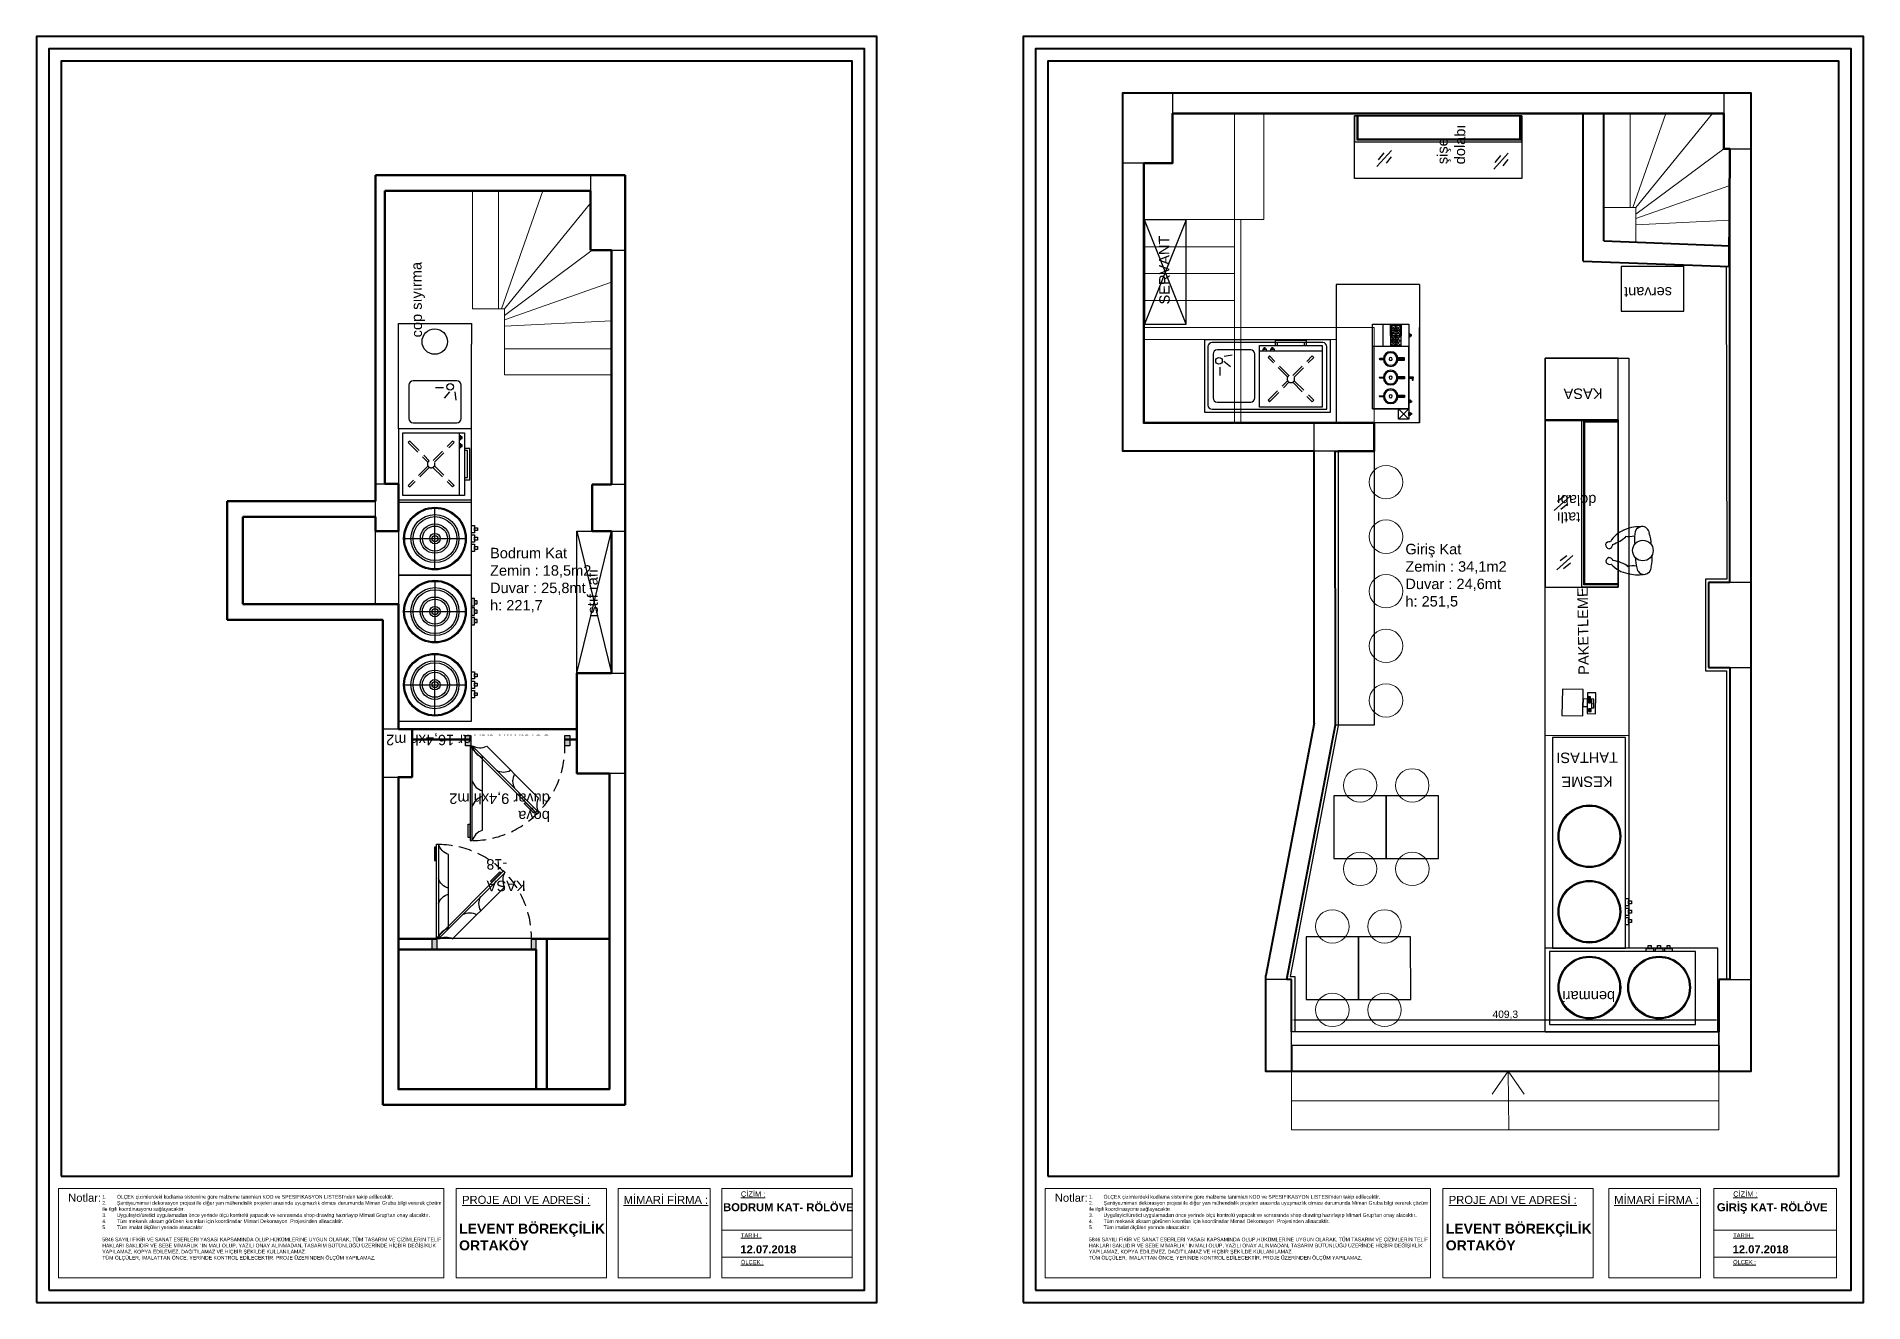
# Model space of a CAD drawing. Header units: millimetres. Extents: x 74 to 2779, y 81 to 1294.
# Drawn here: x 74 to 1824, y 81 to 1294 of the extents above; entities that cross this region are included whole.
import ezdxf

# ---------------------------------------------------------------- set-up
doc = ezdxf.new("R2010")
doc.units = ezdxf.units.MM
doc.set_wipeout_variables(frame=1)
doc.linetypes.add('DASHED', pattern=[19.05, 12.7, -6.35])
for name, color, linetype, lineweight in [('duvar süleyman', 150, 'Continuous', 18), ('Sebe - ANTET', 143, 'Continuous', 5), ('Sebe - Dograma', 4, 'Continuous', 30), ('Sebe - Duvar', 5, 'Continuous', 50), ('Sebe - Merdiven', 6, 'Continuous', 18), ('Sebe - Mermer', 21, 'Continuous', 20), ('Sebe - Mobilya', 11, 'Continuous', 25), ('Sebe - Mobilya Alçak', 41, 'Continuous', 20)]:
    doc.layers.add(name, color=color, linetype=linetype, lineweight=lineweight)
for name, color, linetype in [('Kıtc-002 Çizgi', 7, 'Continuous'), ('Kıtc-034 Soğuk Oda', 1, 'Continuous'), ('S2000-002 Çizgi', 7, 'Continuous'), ('Sebe - Kolon', 143, 'Continuous'), ('SKTÜRK_ Çizgi', 7, 'Continuous')]:
    doc.layers.add(name, color=color, linetype=linetype)
doc.styles.get("Standard").update_dxf_attribs({"font": 'arial.ttf'})
doc.dimstyles.new('ISO-25', dxfattribs={"dimtxt": 7, "dimasz": 2.5, "dimexe": 1.25, "dimexo": 0.625, "dimtad": 1, "dimtxsty": 'Standard', "dimcen": 2.5, "dimadec": 0, "dimazin": 0, "dimtfac": 1, "dimtmove": 0, "dimatfit": 3, "dimfxl": 0, "dimarcsym": 0})

# ---------------------------------------------------------------- blocks, each defined once
blk = doc.blocks.new('A$C310D7C9B')
at = {"layer": 'Kıtc-034 Soğuk Oda', "color": 4}
blk.add_line((99.8, 98.6), (99.8, 28.6), dxfattribs=at)
for points in [[(150.1, 46.1), (149.1, 45.1), (140.1, 54.1), (141.2, 55.1)], [(87.9, 21.6), (86.5, 21.6), (86.5, 34.3), (87.9, 34.3)]]:
    blk.add_lwpolyline(points, close=True, dxfattribs=at)
for centre, radius, start, end in [((103.7, 79.8), 14, 196.3255, 253.6367), ((120.2, 98.3), 14, 241.3255, 298.6367), ((143, 75.5), 14, 151.3636, 208.6748), ((103.7, 47.4), 14, 106.3636, 163.6748), ((166.7, 52.8), 14.6, 153.3512, 209.3621), ((104.4, 14.6), 14.6, 108.3512, 164.3621)]:
    blk.add_arc(centre, radius, start, end, dxfattribs=at)
at = {"color": 4}
blk.add_wipeout([(88.9, 109.3), (178.9, 109.3), (178.9, 119.3), (88.9, 119.3)], dxfattribs=at).dxf.layer = 'Kıtc-034 Soğuk Oda'
at = {"layer": 'Kıtc-002 Çizgi', "color": 4, "linetype": 'DASHED'}
blk.add_arc((89.5, 108.1), 89.5, 270.9343, 0.7838, dxfattribs=at)
at = {"layer": 'Kıtc-034 Soğuk Oda', "color": 4}
blk.add_line((104.1, 109), (153.7, 59.4), dxfattribs=at)
for points in [[(88.3, 18.6), (90.3, 18.6), (90.3, 108.6), (88.3, 108.6)], [(152.6, 44.2), (154, 45.6), (90.3, 109.3), (88.9, 107.9)]]:
    blk.add_lwpolyline(points, close=True, dxfattribs=at)
for centre, start, end in [((97.5, 122.1), 240.6382, 296.649), ((104.4, 112.5), 195.6382, 251.649)]:
    blk.add_arc(centre, 14.6, start, end, dxfattribs=at)
blk = doc.blocks.new('A$C7695065F')
at = {"xscale": -1, "rotation": 270}
blk.add_blockref('A$C310D7C9B', (0, 0), dxfattribs=at)
h = blk.add_hatch(color=4)
h.dxf.hatch_style = 1
h.paths.add_polyline_path([(119.3, 178.9), (119.3, 183.9), (109.3, 183.9), (109.3, 178.9)])
h.paths.add_polyline_path([(109.3, 88.9), (109.3, 83.9), (119.3, 83.9), (119.3, 88.9)])
at = {"color": 4}
for points in [[(109.3, 178.9), (119.3, 178.9), (119.3, 183.9), (109.3, 183.9)], [(119.3, 88.9), (109.3, 88.9), (109.3, 83.9), (119.3, 83.9)]]:
    blk.add_lwpolyline(points, close=True, dxfattribs=at)
blk = doc.blocks.new('*D3')
at = {"layer": 'Defpoints', "color": 0}
for p in [(1276.3, 351.8), (1276.3, 340.6), (1685.6, 340.6)]:
    blk.add_point(p, dxfattribs=at)
at = {"layer": 'Sebe - Duvar', "color": 0, "lineweight": -2}
for p, q in [((1276.3, 341.2), (1276.3, 353.1)), ((1683.1, 351.8), (1278.8, 351.8)), ((1685.6, 341.2), (1685.6, 353.1))]:
    blk.add_line(p, q, dxfattribs=at)
at = {"layer": 'Sebe - Duvar', "color": 0}
for points in [[(1278.8, 352.3), (1278.8, 351.4), (1276.3, 351.8)], [(1683.1, 352.3), (1683.1, 351.4), (1685.6, 351.8)]]:
    blk.add_solid(points, dxfattribs=at)
at = {"layer": 'Sebe - Duvar', "color": 0, "insert": (1481, 356.7), "char_height": 7, "attachment_point": 5}
blk.add_mtext('409,3', dxfattribs=at)
blk = doc.blocks.new('ldnlqwnqn')
for centre, radius in [((926.8, -15.3), 30), ((926.8, -15.3), 29), ((926.8, -82.1), 30), ((926.8, -82.1), 29)]:
    blk.add_circle(centre, radius)
at = {"layer": 'SKTÜRK_ Çizgi'}
for points in [[(892.2, 19.7), (892.2, -120.3), (962.2, -120.3), (962.2, 19.7)], [(889.4, -4.9), (889.4, -7.7), (886.6, -7.7), (886.6, -4.9)], [(889.4, -13.9), (889.4, -16.7), (886.6, -16.7), (886.6, -13.9)], [(892.2, -2.8), (892.2, -9.8), (889.4, -9.8), (889.4, -2.8)], [(892.2, -11.8), (892.2, -18.8), (889.4, -18.8), (889.4, -11.8)], [(889.4, -22.9), (889.4, -25.7), (886.6, -25.7), (886.6, -22.9)], [(892.2, -20.8), (892.2, -27.8), (889.4, -27.8), (889.4, -20.8)]]:
    blk.add_lwpolyline(points, close=True, dxfattribs=at)
blk = doc.blocks.new('m2_pp03p')
blk.add_circle((0, 0), 9.87)
for centre, radius, start, end in [((-6.8, 32), 4.59, 122.8432, 192.8611), ((-8.6, 31.9), 4.04, 16.0579, 100.2448), ((7.6, 31.3), 4.04, 82.8603, 167.0472), ((5.8, 31.4), 4.59, 350.244, 60.262), ((4.7, 10.1), 26.3, 127.3518, 167.4727), ((-43.5, 36.4), 36.4, 323.035, 348.18), ((-9.7, 34), 5.28, 289.8716, 348.3178), ((8.6, 33.5), 5.28, 194.7873, 253.2335), ((42.8, 37.9), 36.4, 194.9251, 218.2668), ((-4.5, 8.8), 26.3, 18.248, 55.7533), ((-15.9, 3.7), 38.9, 356.1104, 21.2634), ((15.9, 3.7), 38.9, 161.9595, 183.8896), ((-15.9, -0.2), 7.02, 91.4023, 268.5977), ((-8.3, -35.9), 43.4, 87.467, 100.3046), ((-33, 11.6), 18.9, 345.9235, 14.0765), ((8.3, -35.9), 43.4, 79.6954, 92.533), ((33, 11.6), 18.9, 165.9235, 194.0765), ((15.9, -0.2), 7.02, 271.4023, 88.5977), ((-7.7, 15.5), 24, 249.9668, 276.118), ((7.7, 15.5), 24, 263.882, 290.0332)]:
    blk.add_arc(centre, radius, start, end)
blk = doc.blocks.new('A$C3F6402FE')
at = {"layer": 'S2000-002 Çizgi'}
for points in [[(0, 6), (15.6, 6), (15.6, 45.9), (0, 45.9)], [(8.2, 40.7), (9.2, 40.7), (9.2, 41.7), (8.2, 41.7)], [(8.2, 39.7), (9.2, 39.7), (9.2, 40.7), (8.2, 40.7)], [(8.2, 38.7), (9.2, 38.7), (9.2, 39.7), (8.2, 39.7)], [(8.2, 37.7), (9.2, 37.7), (9.2, 38.7), (8.2, 38.7)], [(8.2, 36.7), (9.2, 36.7), (9.2, 37.7), (8.2, 37.7)], [(9.2, 40.7), (10.2, 40.7), (10.2, 41.7), (9.2, 41.7)], [(9.2, 39.7), (10.2, 39.7), (10.2, 40.7), (9.2, 40.7)], [(9.2, 38.7), (10.2, 38.7), (10.2, 39.7), (9.2, 39.7)], [(9.2, 37.7), (10.2, 37.7), (10.2, 38.7), (9.2, 38.7)], [(9.2, 36.7), (10.2, 36.7), (10.2, 37.7), (9.2, 37.7)], [(10.2, 40.7), (11.2, 40.7), (11.2, 41.7), (10.2, 41.7)], [(10.2, 39.7), (11.2, 39.7), (11.2, 40.7), (10.2, 40.7)], [(10.2, 38.7), (11.2, 38.7), (11.2, 39.7), (10.2, 39.7)], [(10.2, 37.7), (11.2, 37.7), (11.2, 38.7), (10.2, 38.7)], [(10.2, 36.7), (11.2, 36.7), (11.2, 37.7), (10.2, 37.7)], [(11.2, 40.7), (12.2, 40.7), (12.2, 41.7), (11.2, 41.7)], [(11.2, 39.7), (12.2, 39.7), (12.2, 40.7), (11.2, 40.7)], [(11.2, 38.7), (12.2, 38.7), (12.2, 39.7), (11.2, 39.7)], [(11.2, 37.7), (12.2, 37.7), (12.2, 38.7), (11.2, 38.7)], [(11.2, 36.7), (12.2, 36.7), (12.2, 37.7), (11.2, 37.7)], [(12.2, 40.7), (13.2, 40.7), (13.2, 41.7), (12.2, 41.7)], [(12.2, 39.7), (13.2, 39.7), (13.2, 40.7), (12.2, 40.7)], [(12.2, 38.7), (13.2, 38.7), (13.2, 39.7), (12.2, 39.7)], [(12.2, 37.7), (13.2, 37.7), (13.2, 38.7), (12.2, 38.7)], [(12.2, 36.7), (13.2, 36.7), (13.2, 37.7), (12.2, 37.7)], [(24.2, 0), (64, 0), (64, 50.2), (24.2, 50.2)], [(3.3, 17.7), (7.8, 17.7), (7.8, 34.7), (3.3, 34.7)], [(9.7, 23.4), (11.7, 23.4), (11.7, 25.4), (9.7, 25.4)], [(9.7, 21.4), (11.7, 21.4), (11.7, 23.4), (9.7, 23.4)], [(9.7, 19.4), (11.7, 19.4), (11.7, 21.4), (9.7, 21.4)], [(9.7, 17.4), (11.7, 17.4), (11.7, 19.4), (9.7, 19.4)], [(9.7, 15.4), (11.7, 15.4), (11.7, 17.4), (9.7, 17.4)], [(9.7, 13.4), (11.7, 13.4), (11.7, 15.4), (9.7, 15.4)], [(11.7, 23.4), (13.7, 23.4), (13.7, 25.4), (11.7, 25.4)], [(11.7, 21.4), (13.7, 21.4), (13.7, 23.4), (11.7, 23.4)], [(11.7, 19.4), (13.7, 19.4), (13.7, 21.4), (11.7, 21.4)], [(11.7, 17.4), (13.7, 17.4), (13.7, 19.4), (11.7, 19.4)], [(11.7, 15.4), (13.7, 15.4), (13.7, 17.4), (11.7, 17.4)], [(11.7, 13.4), (13.7, 13.4), (13.7, 15.4), (11.7, 15.4)], [(15.6, 18), (24.2, 18), (24.2, 32.2), (15.6, 32.2)]]:
    blk.add_lwpolyline(points, close=True, dxfattribs=at)
blk.add_text('12345', height=2, rotation=90, dxfattribs=at).set_placement((6.6, 21.3))
blk = doc.blocks.new('A$C08847F1B')
at = {"layer": 'S2000-002 Çizgi'}
blk.add_lwpolyline([(0, 30.6), (30.6, 30.6), (30.6, 0), (0, 0), (0, 30.6)], dxfattribs=at)
blk.add_lwpolyline([(15.5, 29.5), (15.5, 23.4, -0.414214), (15.3, 23.2), (15.2, 23.2, -0.414214), (15, 23.4), (15, 29.5), (2.7, 29.5, 0.668179), (2.3, 28.6), (10.8, 20.1, -0.810443), (10.4, 19.8), (1.6, 28.6, 0.668179), (1, 28.4), (1, 15.5), (7.1, 15.5, -0.414214), (7.3, 15.3), (7.3, 15.2, -0.414214), (7.1, 15), (1, 15), (1, 2.7, 0.668179), (1.9, 2.3), (10.4, 10.8, -0.810443), (10.8, 10.4), (2, 1.6, 0.668179), (2.2, 1), (15, 1), (15, 7.1, -0.414214), (15.2, 7.3), (15.3, 7.3, -0.414214), (15.5, 7.1), (15.5, 1), (27.9, 1, 0.668179), (28.3, 1.9), (19.8, 10.4, -0.810443), (20.2, 10.8), (29, 2, 0.668179), (29.5, 2.2), (29.5, 15), (23.4, 15, -0.414214), (23.2, 15.2), (23.2, 15.3, -0.414214), (23.4, 15.5), (29.5, 15.5), (29.5, 28.4, 0.668179), (29, 28.6), (20.2, 19.8, -0.810443), (19.8, 20.1), (28.3, 28.6, 0.668179), (27.9, 29.5)], format="xyb", close=True, dxfattribs=at)
for radius in [10.8, 5.66, 2.6]:
    blk.add_circle((15.3, 15.8), radius, dxfattribs=at)
blk = doc.blocks.new('A$C0AAB4699')
at = {"layer": 'S2000-002 Çizgi'}
for points in [[(34.4, 14.8, -0.072213), (32.4, 14.8), (32.4, 8.5), (34.4, 8.5)], [(50.2, 8.5), (52.3, 8.5), (52.3, 14.8, -0.072213), (50.2, 14.8)], [(68.1, 8.5), (70.1, 8.5), (70.1, 14.8, -0.072213), (68.1, 14.8)]]:
    blk.add_hatch(color=256, dxfattribs=at).paths.add_polyline_path(points)
for p, q in [((81, 14.2), (91, 4.2)), ((91, 14.2), (81, 4.2))]:
    blk.add_line(p, q, dxfattribs=at)
for points in [[(0, 4.2), (81, 4.2), (81, 39.2), (0, 39.2)], [(0, 29.2), (21.5, 29.2), (21.5, 39.2), (0, 39.2)], [(81, 4.2), (21.5, 4.2), (21.5, 39.2), (81, 39.2)], [(9.3, 4.2), (12.2, 4.2), (12.2, 3), (9.3, 3)], [(10.2, 3), (11.3, 3), (11.3, 1.9), (10.2, 1.9)], [(53.8, 0.2), (51.2, 0.4), (51.2, 1), (53.8, 1.2)], [(75.5, 4.2), (72.6, 4.2), (72.6, 3), (75.5, 3)], [(74.7, 3), (73.5, 3), (73.5, 1.9), (74.7, 1.9)], [(81, 4.2), (91, 4.2), (91, 14.2), (81, 14.2)], [(87.5, 4.2), (84.5, 4.2), (84.5, 3), (87.5, 3)], [(86.6, 3), (85.4, 3), (85.4, 1.9), (86.6, 1.9)]]:
    blk.add_lwpolyline(points, close=True, dxfattribs=at)
for points in [[(32.9, 28.7), (32.9, 32.2)], [(33.8, 32.2), (33.8, 28.7)], [(50.8, 32.2), (50.8, 28.7)], [(51.7, 28.7), (51.7, 32.2)], [(68.7, 32.2), (68.7, 28.7)], [(69.6, 28.7), (69.6, 32.2)], [(34.4, 14.8), (34.4, 8.5), (32.4, 8.5), (32.4, 14.8)], [(50.2, 14.8), (50.2, 8.5), (52.3, 8.5), (52.3, 14.8)], [(51.8, 0), (50.7, 0), (50.7, 4.2)], [(51.8, 4.2), (51.8, 1.1)], [(51.8, 0.4), (51.8, 0)], [(68.1, 14.8), (68.1, 8.5), (70.1, 8.5), (70.1, 14.8)]]:
    blk.add_lwpolyline(points, dxfattribs=at)
for centre, radius in [((33.4, 21.7), 7), ((33.4, 21.7), 6), ((33.4, 21.7), 1.45), ((51.2, 21.7), 7), ((51.2, 21.7), 6), ((51.2, 21.7), 1.45), ((69.1, 21.7), 7), ((69.1, 21.7), 6), ((69.1, 21.7), 1.45)]:
    blk.add_circle(centre, radius, dxfattribs=at)
for centre in [(33.4, 32.2), (51.2, 32.2), (69.1, 32.2)]:
    blk.add_arc(centre, 0.438, 0, 180, dxfattribs=at)
at = {"layer": 'S2000-002 Çizgi', "yscale": 0.3284582400001454}
for xscale, zscale in [(-0.3284582400001454, 0.3284582400000002), (0.3284582400001454, 0.3284582400001454)]:
    blk.add_blockref('A$C08847F1B', (11, 11.7), dxfattribs=dict(at, xscale=xscale, zscale=zscale))
blk = doc.blocks.new('A$C521B02A0')
at = {"layer": 'S2000-002 Çizgi'}
blk.add_line((6.6, 10), (10.6, 10), dxfattribs=at)
for points in [[(0, 64), (0, 10), (60, 10), (60, 64)], [(0, 64), (0, 5), (60, 5), (60, 64)], [(3, 10), (6.6, 10), (6.6, 8.5), (3, 8.5)], [(4, 8.5), (5.4, 8.5), (5.4, 7.1), (4, 7.1)], [(10.6, 10), (14.3, 10), (14.3, 8.5), (10.6, 8.5)], [(11.6, 8.5), (13.1, 8.5), (13.1, 7.1), (11.6, 7.1)], [(45, 0), (15, 0), (15, 5), (45, 5)], [(43, 2), (17, 2), (17, 5), (43, 5)]]:
    blk.add_lwpolyline(points, close=True, dxfattribs=at)
at = {"layer": 'S2000-002 Çizgi', "linetype": 'DASHED'}
for points in [[(8.1, 57.4), (9.5, 58.8)], [(8.1, 57.4), (26.8, 38.7)], [(9.5, 58.8), (28.2, 40.1)], [(31.9, 40.2), (50.5, 58.8)], [(33.3, 38.8), (51.9, 57.4)], [(50.5, 58.8), (51.9, 57.4)], [(26.7, 35.1), (8.1, 16.4)], [(33.2, 35.2), (51.9, 16.4)], [(28.1, 33.6), (9.5, 15)], [(31.8, 33.7), (50.5, 15)], [(9.5, 15), (8.1, 16.4)], [(50.5, 15), (51.9, 16.4)]]:
    blk.add_lwpolyline(points, dxfattribs=at)
blk.add_circle((30, 36.9), 3.63, dxfattribs=at)
blk = doc.blocks.new('nglnglnlg')
for p, q in [((2530.7, 1456.8), (2530.7, 1398.8)), ((2501.7, 1427.8), (2559.7, 1427.8)), ((2530.7, 1328.8), (2530.7, 1386.8)), ((2501.7, 1357.8), (2559.7, 1357.8))]:
    blk.add_line(p, q)
for centre, radius in [((2530.7, 1427.8), 30), ((2530.7, 1427.8), 29), ((2530.7, 1427.8), 23), ((2530.7, 1427.8), 21), ((2530.7, 1427.8), 14), ((2530.7, 1427.8), 12), ((2530.7, 1427.8), 5), ((2530.7, 1427.8), 3), ((2530.7, 1357.8), 30), ((2530.7, 1357.8), 29), ((2530.7, 1357.8), 23), ((2530.7, 1357.8), 21), ((2530.7, 1357.8), 14), ((2530.7, 1357.8), 12), ((2530.7, 1357.8), 5), ((2530.7, 1357.8), 3)]:
    blk.add_circle(centre, radius)
at = {"layer": 'SKTÜRK_ Çizgi'}
for points in [[(2565.7, 1322.8), (2565.7, 1462.8), (2495.7, 1462.8), (2495.7, 1322.8)], [(2565.7, 1322.8), (2565.7, 1462.8), (2495.7, 1462.8), (2495.7, 1322.8)], [(2565.7, 1440.3), (2565.7, 1433.3), (2568.5, 1433.3), (2568.5, 1440.3)], [(2568.5, 1438.2), (2568.5, 1435.4), (2571.3, 1435.4), (2571.3, 1438.2)], [(2565.7, 1431.3), (2565.7, 1424.3), (2568.5, 1424.3), (2568.5, 1431.3)], [(2565.7, 1422.3), (2565.7, 1415.3), (2568.5, 1415.3), (2568.5, 1422.3)], [(2568.5, 1429.2), (2568.5, 1426.4), (2571.3, 1426.4), (2571.3, 1429.2)], [(2568.5, 1420.2), (2568.5, 1417.4), (2571.3, 1417.4), (2571.3, 1420.2)], [(2565.7, 1363.3), (2565.7, 1370.3), (2568.5, 1370.3), (2568.5, 1363.3)], [(2568.5, 1365.4), (2568.5, 1368.2), (2571.3, 1368.2), (2571.3, 1365.4)], [(2565.7, 1354.3), (2565.7, 1361.3), (2568.5, 1361.3), (2568.5, 1354.3)], [(2565.7, 1345.3), (2565.7, 1352.3), (2568.5, 1352.3), (2568.5, 1345.3)], [(2568.5, 1356.4), (2568.5, 1359.2), (2571.3, 1359.2), (2571.3, 1356.4)], [(2568.5, 1347.4), (2568.5, 1350.2), (2571.3, 1350.2), (2571.3, 1347.4)]]:
    blk.add_lwpolyline(points, close=True, dxfattribs=at)

msp = doc.modelspace()

# ---------------------------------------------------------------- linework, layer by layer
for p, q in [((1358.062, 1169.027), (1371.92, 1184.415)), ((1359.391, 1175.486), (1364.896, 1182.135)), ((1367.174, 1172.257), (1371.92, 1178.526)), ((1469.893, 1166.52), (1483.751, 1181.908)), ((1471.222, 1172.98), (1476.727, 1179.629)), ((1479.005, 1169.75), (1483.751, 1176.019)), ((455.881, 783.856), (455.881, 841.856)), ((1527.855, 839.625), (1543.243, 853.484)), ((1531.085, 848.738), (1537.354, 853.484)), ((1534.315, 840.954), (1540.964, 846.46)), ((426.881, 812.856), (484.881, 812.856)), ((1530.362, 782.9), (1545.75, 796.759)), ((1533.592, 792.013), (1539.861, 796.759)), ((1536.821, 784.229), (1543.47, 789.735))]:
    msp.add_line(p, q)
for points in [[(1336.687, 1217.81), (1336.687, 1192.81), (1496.687, 1192.81), (1496.687, 1217.81)], [(1496.687, 1217.81), (1496.687, 1157.81), (1336.687, 1157.81), (1336.687, 1217.81)], [(1519.145, 926.019), (1589.145, 926.019), (1589.145, 985.553), (1519.145, 985.553)], [(1589.145, 926.42), (1519.145, 926.42), (1519.145, 766.42), (1589.145, 766.42)], [(1589.145, 766.42), (1554.145, 766.42), (1554.145, 926.42), (1589.145, 926.42)]]:
    msp.add_lwpolyline(points, close=True)
for points in [[(1338.687, 1217.81), (1338.687, 1194.81), (1495.727, 1194.81), (1495.727, 1217.81)], [(1339.687, 1217.81), (1339.687, 1195.81), (1494.797, 1195.81), (1494.797, 1217.81)], [(1589.145, 768.42), (1556.145, 768.42), (1556.145, 925.46), (1589.145, 925.46)], [(1589.145, 769.42), (1557.145, 769.42), (1557.145, 924.529), (1589.145, 924.529)]]:
    msp.add_lwpolyline(points)
for radius in [30, 29, 23, 21, 14, 12, 5, 3]:
    msp.add_circle((455.881, 812.856), radius)
at = {"layer": 'duvar süleyman', "linetype": 'Continuous', "lineweight": 40}
for p, q in [((1162.245, 1219.853), (1162.245, 1172.353)), ((1690.145, 1186.053), (1690.145, 1219.853)), ((1162.245, 1172.353), (1134.745, 1172.353)), ((1696.145, 1186.053), (1690.145, 1186.053)), ((1696.145, 770.853), (1675.645, 770.853)), ((1675.645, 770.853), (1675.645, 689.353)), ((1675.645, 689.353), (1696.145, 689.353)), ((1276.345, 390.553), (1271.345, 390.553)), ((1276.345, 340.553), (1276.345, 390.553)), ((1696.145, 390.553), (1685.645, 390.553)), ((1685.645, 390.553), (1685.645, 340.553)), ((1276.345, 327.553), (1276.345, 302.553)), ((1685.645, 327.553), (1685.645, 302.553))]:
    msp.add_line(p, q, dxfattribs=at)
at = {"layer": 'S2000-002 Çizgi'}
for p, q in [((1211.543, 982.605), (1217.64, 977.598)), ((1211.725, 987.606), (1219.537, 988.718)), ((1207.634, 976.942), (1207.634, 969.052)), ((464.176, 957.337), (456.285, 957.337)), ((469.839, 953.428), (464.831, 947.331)), ((474.839, 953.246), (475.952, 945.434))]:
    msp.add_line(p, q, dxfattribs=at)
msp.add_lwpolyline([(1313.115, 933.653), (1193.115, 933.653), (1193.115, 1003.653), (1313.115, 1003.653)], close=True, dxfattribs=at)
for points in [[(1200.115, 936.653), (1310.115, 936.653), (1310.115, 996.653, 0.41421356), (1306.115, 1000.653), (1200.115, 1000.653, 0.41421356), (1196.115, 996.653), (1196.115, 940.653, 0.41421356)], [(1205.115, 943.653), (1237.115, 943.653, 0.41421356), (1241.115, 947.653), (1241.115, 989.653, 0.41421356), (1237.115, 993.653), (1205.115, 993.653, 0.41421356), (1201.115, 989.653), (1201.115, 947.653, 0.41421356)], [(430.886, 959.856), (430.886, 927.856, 0.41421356), (434.886, 923.856), (476.886, 923.856, 0.41421356), (480.886, 927.856), (480.886, 959.856, 0.41421356), (476.886, 963.856), (434.886, 963.856, 0.41421356)]]:
    msp.add_lwpolyline(points, format="xyb", close=True, dxfattribs=at)
for centre in [(1206.782, 983.099), (470.332, 958.189)]:
    msp.add_circle(centre, 3.188, dxfattribs=at)
at = {"layer": 'Sebe - ANTET'}
for p, q in [((730.475, 190.582), (730.475, 104.812)), ((730.475, 190.582), (730.475, 184.194)), ((730.475, 190.582), (730.475, 177.807)), ((855.582, 104.812), (855.582, 190.582)), ((1680.815, 190.582), (1680.815, 104.812)), ((1680.815, 190.582), (1680.815, 184.194)), ((1680.815, 190.582), (1680.815, 177.807)), ((1798.244, 104.812), (1798.244, 190.582)), ((730.475, 150.44), (855.582, 150.44)), ((1680.815, 150.44), (1798.244, 150.44)), ((730.475, 124.759), (855.582, 124.759)), ((1680.815, 124.759), (1798.244, 124.759))]:
    msp.add_line(p, q, dxfattribs=at)
at = {"layer": 'Sebe - ANTET', "lineweight": 40}
for points in [[(74.272, 81.341), (879.041, 81.341), (879.041, 1293.631), (74.272, 1293.631)], [(86.007, 93.076), (867.317, 93.076), (867.317, 1281.896), (86.007, 1281.896)], [(1019.252, 81.341), (1824.021, 81.341), (1824.021, 1293.631), (1019.252, 1293.631)], [(1030.988, 93.076), (1812.298, 93.076), (1812.298, 1281.896), (1030.988, 1281.896)], [(97.743, 202.317), (855.582, 202.317), (855.582, 1270.16), (97.743, 1270.16)], [(1042.723, 202.317), (1800.563, 202.317), (1800.563, 1270.16), (1042.723, 1270.16)]]:
    msp.add_lwpolyline(points, close=True, dxfattribs=at)
at = {"layer": 'Sebe - ANTET'}
for points in [[(464.412, 190.582), (95.424, 190.582), (95.424, 104.812), (464.412, 104.812)], [(620.181, 190.582), (476.148, 190.582), (476.148, 104.812), (620.181, 104.812)], [(719.334, 190.582), (631.321, 190.582), (631.321, 104.812), (719.334, 104.812)], [(855.582, 190.582), (730.475, 190.582), (730.475, 104.812), (855.582, 104.812)], [(1409.393, 190.582), (1040.405, 190.582), (1040.405, 104.812), (1409.393, 104.812)], [(1565.162, 190.582), (1421.128, 190.582), (1421.128, 104.812), (1565.162, 104.812)], [(1668.04, 190.582), (1580.027, 190.582), (1580.027, 104.812), (1668.04, 104.812)], [(1798.244, 190.582), (1680.815, 190.582), (1680.815, 104.812), (1798.244, 104.812)]]:
    msp.add_lwpolyline(points, close=True, dxfattribs=at)
at = {"layer": 'Sebe - Dograma', "ltscale": 20}
for p, q in [((1685.645, 340.553), (1276.345, 340.553)), ((1276.345, 327.553), (1276.345, 340.553)), ((1685.645, 340.553), (1685.645, 327.553)), ((1685.645, 327.553), (1276.345, 327.553))]:
    msp.add_line(p, q, dxfattribs=at)
at = {"layer": 'Sebe - Duvar', "linetype": 'Continuous', "lineweight": 40}
for p, q in [((1690.145, 1219.853), (1162.245, 1219.853)), ((1555.445, 1078.6), (1555.445, 1219.853)), ((1575.445, 1097.853), (1575.445, 1219.853)), ((1696.145, 770.853), (1696.145, 1186.053)), ((1575.445, 1097.853), (1696.145, 1093.253)), ((1555.445, 1078.6), (1695.383, 1073.267)), ((1317.845, 896.653), (1318.011, 634.122)), ((1696.145, 689.353), (1696.145, 390.553)), ((1298.01, 636.015), (1251.702, 394.316)), ((1318.011, 634.122), (1271.345, 390.553))]:
    msp.add_line(p, q, dxfattribs=at)
at = {"layer": 'Sebe - Duvar'}
for p, q in [((398.881, 848.603), (398.881, 1161.003)), ((398.881, 1161.003), (637.881, 1161.003)), ((637.881, 1161.003), (637.881, 270.503)), ((407.881, 865.303), (407.881, 1146.003)), ((407.881, 1146.003), (604.935, 1146.003)), ((604.935, 1089.203), (604.935, 1146.003)), ((604.935, 1089.203), (624.881, 1089.203)), ((624.881, 1089.203), (624.881, 864.803)), ((420.881, 865.303), (407.881, 865.303)), ((420.881, 819.803), (420.881, 865.303)), ((624.881, 864.803), (606.381, 864.803)), ((606.381, 864.803), (606.381, 819.803)), ((256.881, 735.203), (256.881, 848.603)), ((256.881, 848.603), (398.881, 848.603)), ((271.881, 750.203), (271.881, 833.603)), ((271.881, 833.603), (398.881, 833.603)), ((398.881, 833.603), (398.881, 819.803)), ((398.881, 819.803), (420.881, 819.803)), ((606.381, 819.803), (624.881, 819.803)), ((624.881, 819.803), (624.881, 684.003)), ((405.881, 735.203), (256.881, 735.203)), ((420.881, 750.203), (271.881, 750.203)), ((405.881, 270.503), (405.881, 735.203)), ((420.881, 630.503), (420.881, 750.203)), ((624.881, 684.003), (591.881, 684.003)), ((591.881, 684.003), (591.881, 588.003)), ((433.881, 630.503), (420.881, 630.503)), ((433.881, 584.503), (433.881, 630.503)), ((433.881, 630.503), (591.881, 630.503)), ((420.881, 429.503), (420.881, 584.503)), ((420.881, 584.503), (433.881, 584.503)), ((591.881, 588.003), (622.881, 588.003)), ((622.881, 588.003), (622.881, 285.503)), ((420.881, 285.503), (420.881, 429.503)), ((562.881, 429.503), (420.881, 429.503)), ((622.881, 429.503), (562.881, 429.503)), ((562.881, 429.503), (562.881, 285.503)), ((552.881, 419.503), (552.881, 285.503)), ((622.881, 285.503), (420.881, 285.503)), ((637.881, 270.503), (405.881, 270.503))]:
    msp.add_line(p, q, dxfattribs=at)
at = {"layer": 'Sebe - Duvar', "linetype": 'Continuous', "lineweight": 40}
for points in [[(1298.01, 636.015), (1297.84, 896.653), (1114.745, 896.653), (1114.745, 1239.853), (1716.145, 1239.853), (1716.145, 302.553), (1251.702, 302.553), (1251.702, 394.316)], [(1317.845, 896.653), (1355.345, 896.653), (1355.345, 923.653), (1134.745, 923.653), (1134.745, 1172.353)]]:
    msp.add_lwpolyline(points, dxfattribs=at)
at = {"layer": 'Sebe - Duvar'}
for points in [[(1695.383, 1073.267), (1696.145, 1186.053), (1690.145, 1186.093), (1690.145, 1219.853), (1162.245, 1219.853), (1162.245, 1172.353), (1134.745, 1172.353), (1134.745, 923.653), (1355.345, 923.653), (1355.345, 896.653), (1320.845, 896.653)], [(433.881, 630.503), (591.881, 630.503)], [(433.881, 620.503), (591.881, 620.503)]]:
    msp.add_lwpolyline(points, dxfattribs=at)
at = {"layer": 'Sebe - Kolon'}
for points in [[(1162.245, 1172.353), (1114.745, 1172.353), (1114.745, 1239.853), (1162.245, 1239.853)], [(1690.145, 1186.053), (1716.145, 1186.053), (1716.145, 1239.853), (1690.145, 1239.853)], [(604.935, 1089.203), (637.881, 1089.203), (637.881, 1161.003), (604.935, 1161.003)], [(1355.345, 896.653), (1297.84, 896.653), (1297.84, 923.653), (1355.345, 923.653)], [(420.881, 819.803), (398.881, 819.803), (398.881, 865.303), (420.881, 865.303)], [(606.381, 819.803), (637.881, 819.803), (637.881, 864.803), (606.381, 864.803)], [(1675.645, 689.353), (1716.145, 689.353), (1716.145, 770.853), (1675.645, 770.853)], [(591.881, 684.003), (637.881, 684.003), (637.881, 588.003), (591.881, 588.003)], [(433.881, 630.503), (405.881, 630.503), (405.881, 584.503), (433.881, 584.503)], [(1276.345, 390.553), (1251.702, 390.553), (1251.702, 302.553), (1276.345, 302.553)], [(1685.645, 390.553), (1716.145, 390.553), (1716.145, 302.553), (1685.645, 302.553)]]:
    msp.add_lwpolyline(points, close=True, dxfattribs=at)
at = {"layer": 'Sebe - Merdiven'}
for p, q in [((1221.745, 1219.853), (1221.745, 1015.153)), ((1249.745, 1219.853), (1249.745, 1118.353)), ((1600.445, 1129.853), (1600.445, 1219.853)), ((1603.295, 1129.853), (1634.843, 1219.853)), ((1606.145, 1129.853), (1679.562, 1219.853)), ((1606.145, 1123.45), (1690.145, 1186.053)), ((491.681, 1033.003), (491.681, 1146.003)), ((516.681, 1033.003), (516.681, 1146.003)), ((519.531, 1033.003), (559.142, 1146.003)), ((1606.145, 1119.268), (1696.145, 1150.968)), ((522.381, 1033.003), (604.935, 1134.203)), ((1606.145, 1129.853), (1575.445, 1129.853)), ((1606.145, 1129.853), (1600.445, 1129.853)), ((1606.145, 1096.683), (1606.145, 1129.853)), ((1249.745, 1118.353), (1134.745, 1118.353)), ((1227.745, 1118.353), (1227.745, 923.653)), ((1606.145, 1113.268), (1696.145, 1117.741)), ((522.381, 1026.601), (606.381, 1089.203)), ((522.381, 1022.418), (624.881, 1058.522)), ((522.381, 1033.003), (491.681, 1033.003)), ((522.381, 1033.003), (516.681, 1033.003)), ((522.381, 969.703), (522.381, 1033.003)), ((522.381, 1016.418), (624.881, 1021.513)), ((1221.745, 1015.153), (1221.745, 923.653)), ((1355.345, 923.653), (1355.345, 1015.153)), ((1398.642, 923.653), (1398.642, 1015.153)), ((522.381, 994.703), (624.881, 994.703)), ((522.381, 969.703), (624.881, 969.703)), ((1483.802, 302.727), (1468.453, 280.739)), ((1484.415, 246.553), (1483.802, 302.727)), ((1483.802, 302.727), (1499.15, 280.739))]:
    msp.add_line(p, q, dxfattribs=at)
for points in [[(1221.745, 1092.403), (1134.745, 1092.403)], [(1221.745, 1066.653), (1134.745, 1066.653)], [(1221.745, 1040.903), (1134.745, 1040.903)], [(1221.745, 1015.153), (1134.745, 1015.153)], [(1355.345, 1015.153), (1221.745, 1015.153)], [(1685.645, 302.553), (1685.645, 274.553), (1276.345, 274.553), (1276.345, 302.553)], [(1685.645, 274.553), (1685.645, 246.553), (1276.345, 246.553), (1276.345, 274.553)]]:
    msp.add_lwpolyline(points, dxfattribs=at)
at = {"layer": 'Sebe - Mermer'}
msp.add_lwpolyline([(1519.145, 420.553), (1519.145, 624.341), (1599.145, 624.341), (1599.145, 420.553)], close=True, dxfattribs=at)
at = {"layer": 'Sebe - Mobilya'}
for p, q in [((1398.884, 1056.019), (1318.889, 1056.019)), ((1134.745, 1003.648), (1318.889, 1003.838)), ((1318.889, 1003.838), (1318.889, 923.842)), ((1318.889, 923.842), (1134.745, 923.653))]:
    msp.add_line(p, q, dxfattribs=at)
for points in [[(1135.316, 1018.258), (1175.316, 1018.258), (1175.316, 1118.258), (1135.316, 1118.258), (1135.316, 1018.258)], [(1175.316, 1118.258), (1135.316, 1018.258)], [(1175.316, 1018.258), (1135.316, 1118.258)], [(1591.853, 1073.259), (1591.853, 1030.659), (1651.853, 1030.659), (1651.853, 1073.259), (1591.853, 1073.259)], [(1692.383, 1073.259), (1693.137, 773.853), (1672.645, 773.853), (1672.645, 686.353), (1692.895, 686.353), (1692.895, 390.553), (1692.895, 390.553), (1692.895, 390.553)], [(1695.383, 1073.267), (1696.145, 770.853), (1675.645, 770.853), (1675.645, 689.353), (1695.895, 689.353), (1695.895, 390.553), (1695.895, 390.553), (1695.895, 390.553)], [(1318.889, 1056.019), (1318.889, 923.842)], [(1398.884, 1056.019), (1398.884, 923.842)], [(1134.745, 1003.648), (1134.745, 923.653)], [(1519.145, 340.553), (1519.145, 985.553), (1599.145, 985.553), (1599.145, 420.553), (1519.145, 420.553)], [(1398.884, 923.842), (1318.889, 923.842)], [(1317.845, 896.653), (1317.845, 634.122), (1271.345, 390.553), (1276.345, 390.553), (1276.345, 340.553)], [(1320.845, 896.653), (1320.845, 633.839), (1274.972, 393.553), (1279.345, 393.553), (1279.345, 340.553)], [(1355.345, 896.653), (1355.345, 634.146), (1318.011, 634.146)], [(420.881, 819.803), (420.881, 750.203), (398.881, 750.203), (398.881, 819.803), (420.881, 819.803)], [(1519.145, 340.553), (1684.645, 340.54), (1684.645, 420.54), (1599.145, 420.553)]]:
    msp.add_lwpolyline(points, dxfattribs=at)
for points in [[(1366.923, 506.501), (1366.901, 566.501), (1316.901, 566.482), (1316.923, 506.482)], [(1416.923, 506.52), (1416.901, 566.52), (1366.901, 566.501), (1366.923, 506.501)], [(1340.36, 371.468), (1340.337, 431.468), (1290.337, 431.449), (1290.36, 371.449)], [(1390.36, 371.487), (1390.337, 431.487), (1340.337, 431.468), (1340.36, 371.468)]]:
    msp.add_lwpolyline(points, close=True, dxfattribs=at)
for centre, radius in [((1561.539, 527.76), 30), ((1561.539, 527.76), 29), ((1561.539, 455.553), 30), ((1561.539, 455.553), 29)]:
    msp.add_circle(centre, radius, dxfattribs=at)
at = {"layer": 'Sebe - Mobilya Alçak'}
for centre in [(1366.736, 866.968), (1366.736, 814.693), (1366.736, 762.419), (1366.736, 710.144), (1366.736, 657.87), (1341.893, 576.492), (1391.893, 576.511), (1341.923, 496.492), (1391.923, 496.511), (1315.33, 441.459), (1365.33, 441.478), (1315.36, 361.459), (1365.36, 361.478)]:
    msp.add_circle(centre, 16, dxfattribs=at)
at = {"layer": 'SKTÜRK_ Çizgi'}
msp.add_line((420.881, 917.856), (420.881, 998.961), dxfattribs=at)
for points in [[(420.881, 998.961), (420.881, 1018.961), (490.881, 1018.961), (490.881, 998.961)], [(490.881, 917.878), (490.881, 998.961)], [(420.881, 849.856), (490.881, 849.856)], [(420.881, 847.856), (490.881, 847.856)], [(591.881, 684.003), (591.881, 819.803), (624.881, 819.803)], [(591.881, 819.803), (624.881, 684.003)], [(591.881, 684.003), (624.881, 819.803)]]:
    msp.add_lwpolyline(points, dxfattribs=at)
for points in [[(490.881, 777.856), (490.881, 917.856), (420.881, 917.856), (420.881, 777.856)], [(490.881, 777.856), (490.881, 917.856), (420.881, 917.856), (420.881, 777.856)], [(490.881, 818.356), (490.881, 825.356), (493.681, 825.356), (493.681, 818.356)], [(493.681, 820.456), (493.681, 823.256), (496.481, 823.256), (496.481, 820.456)], [(490.881, 809.356), (490.881, 816.356), (493.681, 816.356), (493.681, 809.356)], [(490.881, 800.356), (490.881, 807.356), (493.681, 807.356), (493.681, 800.356)], [(493.681, 811.456), (493.681, 814.256), (496.481, 814.256), (496.481, 811.456)], [(493.681, 802.456), (493.681, 805.256), (496.481, 805.256), (496.481, 802.456)], [(1596.145, 420.553), (1596.145, 622.341), (1526.145, 622.341), (1526.145, 420.553)], [(1596.145, 461.053), (1596.145, 468.053), (1598.945, 468.053), (1598.945, 461.053)], [(1596.145, 452.053), (1596.145, 459.053), (1598.945, 459.053), (1598.945, 452.053)], [(1598.945, 463.153), (1598.945, 465.953), (1601.745, 465.953), (1601.745, 463.153)], [(1598.945, 454.153), (1598.945, 456.953), (1601.745, 456.953), (1601.745, 454.153)], [(1596.145, 443.053), (1596.145, 450.053), (1598.945, 450.053), (1598.945, 443.053)], [(1598.945, 445.153), (1598.945, 447.953), (1601.745, 447.953), (1601.745, 445.153)]]:
    msp.add_lwpolyline(points, close=True, dxfattribs=at)
msp.add_circle((455.635, 1001.472), 12.167, dxfattribs=at)

# ---------------------------------------------------------------- block references
at = {"rotation": 93.54277216714931}
msp.add_blockref('m2_pp03p', (1612.745, 801.436), dxfattribs=at)
at = {"layer": 'S2000-002 Çizgi'}
for name, p, xscale, yscale, zscale, rotation in [('A$C0AAB4699', (1392.91, 1018.199), -0.9999093008086329, 0.9999093008086329, 0.9999093008086329, 90.00000000000024), ('A$C3F6402FE', (1567.716, 668.039), 0.4999999999999999, 0.4999999999999999, 0.4999999999999999, 178.8656185083161)]:
    msp.add_blockref(name, p, dxfattribs=dict(at, xscale=xscale, yscale=yscale, zscale=zscale, rotation=rotation))
at = {"layer": 'S2000-002 Çizgi', "xscale": -1}
for p, rotation in [((1245.623, 1002.709), 180), ((489.139, 914.252), 90)]:
    msp.add_blockref('A$C521B02A0', p, dxfattribs=dict(at, rotation=rotation))
at = {"layer": 'Sebe - Mobilya'}
msp.add_blockref('nglnglnlg', (-2074.862, -684.903), dxfattribs=at)
at = {"layer": 'Sebe - Mobilya', "rotation": 270.0000000000001}
msp.add_blockref('ldnlqwnqn', (1643.61, 1309.717), dxfattribs=at)

# ---------------------------------------------------------------- texts
for s, rotation, p in [('SERVANT', 90.432596, (1159.61, 1037.08)), (' cop sıyırma ', 90.432596, (443.511, 1001.683)), ('KASA', 180.432596, (1574.049, 956.729)), ('ıstıf rafı ', 90.432596, (611.964, 737.161)), ('PAKETLEME ', 90.796756, (1561.09, 682.427)), ('TAHTASI ', 180.432596, (1588.869, 608.268)), ('KESME ', 180.432596, (1583.68, 585.186))]:
    msp.add_text(s, height=10, rotation=rotation).set_placement(p)
at = {"char_height": 10}
for s, width, insert, attachment_point, rotation in [('\\P\\Pşişe\\Pdolabı', 41.11395, (1442.532, 1171.255), 7, 89.567404), ('servant', 51.57449, (1640.609, 1043.62), 1, 180), ('tatlı\\Pdolabı', 41.11395, (1530.097, 854.64), 9, 180.432596), ('seramik duvar 16,4xh m2', 240.83453, (565.923, 614.925), 1, 180), ('boya\\Pduvar 9,4xh m2', 240.83453, (565.923, 542.096), 1, 180), ('benmari', 41.11395, (1535.688, 379.637), 9, 180)]:
    msp.add_mtext_dynamic_manual_height_columns(s, width=width, gutter_width=12.5, heights=[0], dxfattribs=dict(at, insert=insert, attachment_point=attachment_point, rotation=rotation))
at = {"char_height": 10, "attachment_point": 1}
for s, insert in [('Giriş Kat\\PZemin : 34,1m2\\PDuvar : 24,6mt\\Ph: 251,5', (1385.286, 807.817)), ('Bodrum Kat\\PZemin : 18,5m2\\PDuvar : 25,8mt\\Ph: 221,7', (508.616, 804))]:
    msp.add_mtext_dynamic_manual_height_columns(s, width=114.87753, gutter_width=12.5, heights=[0], dxfattribs=dict(at, insert=insert))
at = {"layer": 'Sebe - ANTET', "attachment_point": 1}
for s, width, insert, char_height in [('{\\fArial|b0|i0|c162|p34;Notlar:}', 210.94358, (104.589, 185.436), 7.66515), ('{\\LPROJE ADI VE ADRESİ :}', 301.15014, (481.874, 183.446), 7.66515), ('{\\LMİMARİ FİRMA :}', 210.94358, (636.597, 183.446), 7.66515), ('{\\fArial|b1|i0|c162|p34;BODRUM KAT- RÖLÖVE}', 574.41199, (731.866, 176.382), 7.66515), ('{\\LÇİZİM :}', 210.94358, (748.884, 187.74), 5.1101), ('{\\fArial|b0|i0|c162|p34;Notlar:}', 210.94358, (1049.57, 185.436), 7.66515), ('{\\LPROJE ADI VE ADRESİ :}', 301.15014, (1426.855, 183.446), 7.66515), ('{\\LMİMARİ FİRMA :}', 210.94358, (1585.303, 183.446), 7.66515), ('{\\fArial|b1|i0|c162|p34;GİRİŞ KAT- RÖLÖVE}', 574.41199, (1683.696, 176.382), 7.66515), ('{\\LÇİZİM :}', 210.94358, (1699.224, 187.74), 5.1101), ('{\\fArial|b1|i0|c162|p34;\\PLEVENT BÖREKÇİLİK\\PORTAKÖY}', 1342.51648, (478.983, 172.766), 9.58143), ('{\\fArial|b1|i0|c162|p34;\\PLEVENT BÖREKÇİLİK\\PORTAKÖY}', 1342.51648, (1423.964, 172.766), 9.58143), ('{\\LTARİH :}', 210.94358, (748.884, 147.598), 3.94221), ('{\\LTARİH :}', 210.94358, (1699.224, 147.598), 3.94221), ('{\\LÖLÇEK :}', 210.94358, (748.884, 121.916), 3.94221), ('{\\fArial|b1|i0|c162|p34;12.07.2018}', 210.94358, (748.372, 136.059), 7.66515), ('{\\LÖLÇEK :}', 210.94358, (1699.224, 121.916), 3.94221), ('{\\fArial|b1|i0|c162|p34;12.07.2018}', 210.94358, (1698.713, 136.059), 7.66515)]:
    msp.add_mtext_dynamic_manual_height_columns(s, width=width, gutter_width=12.5, heights=[0], dxfattribs=dict(at, insert=insert, char_height=char_height))
at = {"layer": 'Sebe - ANTET', "char_height": 3.5, "attachment_point": 1, "rotation": 0.003159}
for insert in [(137.243, 184.258), (1082.224, 184.258)]:
    msp.add_mtext_dynamic_manual_height_columns("1.^IÖLÇEK çizimlerdeki kodlama sistemine göre malzeme tanımları KOD ve SPESIFIKASYON LISTESI'nden takip edilecektir. \\P2.^IŞantiye,mimari dekorasyon projesi ile diğer yan mühendislik projeleri arasında uyuşmazlık olması durumunda Mimari Gruba bilgi vererek çözüm ile ilgili koordinasyonu sağlayacaktır.\\P3.^IUygulayici/üretici uygulamadan önce yerinde ölçü kontrolü yapacak ve sonrasında shop-drawing hazırlayıp Mimari Grup'tan onay alacaktır.\\P4.^ITüm mekanik aksam görünen kısımları için koordinatlar Mimari Dekorasyon  Projesinden alinacaktir.\\P5.^ITüm imalat ölçüleri yerinde alınacaktır.\\P\\P5846 SAYILI FİKİR VE SANAT ESERLERI YASASI KAPSAMINDA OLUP,HÜKÜMLERİNE UYGUN OLARAK, TÜM TASARIM VE ÇİZİMLERİN TELİF HAKLARI SAKLIDIR VE SEBE MİMARLIK ' IN MALI OLUP, YAZILI ONAY ALINMADAN, TASARIM BÜTÜNLÜĞÜ ÜZERİNDE HİÇBİR DEĞİŞİKLİK YAPILAMAZ, KOPYA EDİLEMEZ, DAĞITILAMAZ VE HİÇBİR ŞEKİLDE KULLANILAMAZ. \\PTÜM ÖLÇÜLER, İMALATTAN ÖNCE, YERİNDE KONTROL EDİLECEKTİR. PROJE ÜZERİNDEN ÖLÇÜM YAPILAMAZ.", width=329.72588, gutter_width=450.758, heights=[913.539], dxfattribs=dict(at, insert=insert))

# ---------------------------------------------------------------- dimensions: what is measured, and where the dimension line sits
at = {"layer": 'Sebe - Duvar'}
dim = msp.add_linear_dim(base=(1276.345, 351.844), p1=(1685.645, 340.553), p2=(1276.345, 340.553), angle=180, dimstyle='ISO-25', dxfattribs=at)
dim.commit()
dim.dimension.update_dxf_attribs({"geometry": '*D3', "text_midpoint": (1480.995, 356.675)})

# ---------------------------------------------------------------- next in the draw order: block references
at = {"rotation": 270}
msp.add_blockref('A$C7695065F', (368.956, 538.789), dxfattribs=at)

# ---------------------------------------------------------------- next in the draw order: linework, layer by layer
at = {"layer": 'Sebe - Duvar'}
msp.add_line((552.881, 419.503), (420.881, 419.503), dxfattribs=at)
msp.add_lwpolyline([(433.881, 630.503), (433.881, 584.503), (420.881, 584.503), (420.881, 285.503), (622.881, 285.503), (622.881, 588.003), (591.881, 588.003), (591.881, 630.503)], dxfattribs=at)

# ---------------------------------------------------------------- next in the draw order: texts
for s, p in [('-18', (525.179, 505.939)), ('KASA', (542.708, 485.396))]:
    msp.add_text(s, height=10, rotation=180.432596).set_placement(p)

# ---------------------------------------------------------------- next in the draw order: block references
at = {"xscale": -1, "rotation": 270}
msp.add_blockref('A$C7695065F', (401.287, 505.003), dxfattribs=at)

doc.saveas('drawing.dxf')
